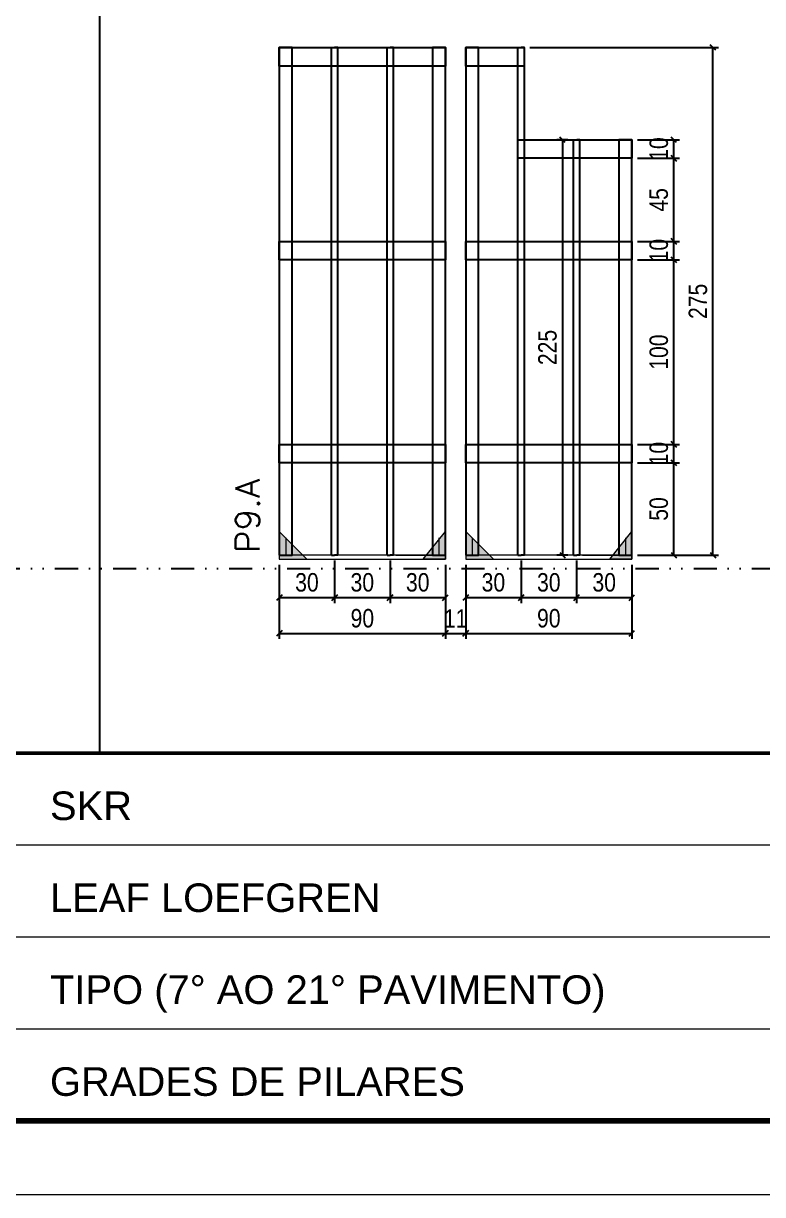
# Model space of a CAD drawing. Extents: x 14400 to 27878, y -21631 to 6985.
# Drawn here: x 19866 to 20267, y 4786 to 5421 of the extents above; entities that cross this region are included whole.
import ezdxf

# ---------------------------------------------------------------- set-up
doc = ezdxf.new("R2010")
doc.units = 0
for name, pattern in [('CONTINUO', [0]), ('DASHED', [0.75, 0.5, -0.25]), ('DIVIDE2', [0.625, 0.25, -0.125, 0, -0.125, 0, -0.125]), ('HIDDEN', [0.375, 0.25, -0.125])]:
    doc.linetypes.add(name, pattern=pattern)
for name, color, linetype in [('COTA', 241, 'Continuous'), ('Nível', 160, 'Continuous'), ('SARR_2.2x10', 60, 'Continuous'), ('SARR_3.5x7', 81, 'Continuous'), ('SARR_7x7', 40, 'Continuous')]:
    doc.layers.add(name, color=color, linetype=linetype)
for name, color, linetype, lineweight in [('Folhas', 255, 'Continuous', 9), ('Madeira', 126, 'Continuous', 18), ('Sarr 2.2x7', 40, 'Continuous', 9), ('SARRAFO DE PRESSAO', 251, 'DASHED', 9), ('Texto Seção', 7, 'Continuous', 15)]:
    doc.layers.add(name, color=color, linetype=linetype, lineweight=lineweight)
doc.styles.add('ARIAL', font='arial.ttf')
doc.styles.add('COTA TECNICA', font='techl___.ttf', dxfattribs={"height": 10})
doc.styles.add('REGUA-120', font='ROMANS.shx', dxfattribs={"height": 15})
doc.dimstyles.new('PAINEL', dxfattribs={"dimtxt": 10, "dimasz": 3, "dimexe": 3, "dimexo": 3, "dimgap": 3, "dimtad": 1, "dimdec": 1, "dimzin": 12, "dimdsep": 46, "dimtxsty": 'COTA TECNICA', "dimblk1": 'OBLIQUE', "dimblk2": 'OBLIQUE', "dimsah": 1, "dimcen": 0.9, "dimclrd": 4, "dimclre": 4, "dimclrt": 240, "dimadec": 1, "dimazin": 3, "dimtfac": 1, "dimtdec": 1, "dimtmove": 0, "dimatfit": 3, "dimfxl": 1, "dimtolj": 1, "dimtzin": 12, "dimarcsym": 0})

# ---------------------------------------------------------------- blocks, each defined once
blk = doc.blocks.new('9999999999')
at = {"color": 30, "linetype": 'CONTINUO'}
for p, q in [((98564.56, 34379.64), (99583.98, 34379.64)), ((98564.56, 34329.83), (99487.98, 34329.83)), ((98564.56, 34280.02), (99487.98, 34280.02))]:
    blk.add_line(p, q, dxfattribs=at)
at = {"color": 30, "linetype": 'CONTINUO', "const_width": 2}
blk.add_lwpolyline([(99583.98, 34230.21), (99583.98, 34414.45, 0.414214), (99568.98, 34429.45), (98228.98, 34429.45, 0.414214), (98213.98, 34414.45), (98213.98, 34245.21, 0.414214), (98228.98, 34230.21), (99583.98, 34230.21)], format="xyb", dxfattribs=at)
at = {"layer": 'Folhas'}
blk.add_lwpolyline([(98138.98, 34190.21), (99623.98, 34190.21), (99623.98, 35240.21), (98138.98, 35240.21)], close=True, dxfattribs=at)
at = {"layer": 'Folhas', "color": 30, "const_width": 3}
blk.add_lwpolyline([(98213.98, 34230.21), (99583.98, 34230.21), (99583.98, 35200.21), (98213.98, 35200.21)], close=True, dxfattribs=at)
at = {"color": 7, "linetype": 'Continuous', "ltscale": 5, "style": 'ARIAL'}
for s, height, p in [('SKR', 15.483, (98837.68, 34393.13)), ('LEAF LOEFGREN', 15.4829, (98837.68, 34343.32)), ('TIPO (7° AO 21° PAVIMENTO)', 15.4829, (98837.68, 34293.51)), ('GRADES DE PILARES', 15.4829, (98837.68, 34243.7))]:
    blk.add_text(s, height=height, dxfattribs=at).set_placement(p)
blk = doc.blocks.new('_Oblique')
at = {"color": 0, "linetype": 'ByBlock', "lineweight": -2}
blk.add_line((-0.5, -0.5), (0.5, 0.5), dxfattribs=at)
blk = doc.blocks.new('*D5945')
at = {"layer": 'COTA', "color": 4, "lineweight": -2, "transparency": 16777216}
for p, q in [((20135.86, 5129.64), (20135.86, 5106.61)), ((20105.86, 5127.44), (20105.86, 5106.61)), ((20105.86, 5109.61), (20135.86, 5109.61))]:
    blk.add_line(p, q, dxfattribs=at)
at = {"layer": 'Defpoints', "color": 0, "transparency": 16777216}
for p in [(20105.86, 5130.44), (20135.86, 5132.64), (20135.86, 5109.61)]:
    blk.add_point(p, dxfattribs=at)
at = {"layer": 'COTA', "color": 4, "lineweight": -2, "transparency": 16777216, "xscale": 3, "yscale": 3, "zscale": 3, "rotation": 180}
blk.add_blockref('_Oblique', (20105.86, 5109.61), dxfattribs=at)
at = {"layer": 'COTA', "color": 4, "lineweight": -2, "transparency": 16777216, "xscale": 3, "yscale": 3, "zscale": 3}
blk.add_blockref('_Oblique', (20135.86, 5109.61), dxfattribs=at)
at = {"layer": 'COTA', "color": 240, "transparency": 16777216, "insert": (20120.86, 5117.83), "char_height": 10, "attachment_point": 5, "style": 'COTA TECNICA'}
blk.add_mtext('\\A1;30', dxfattribs=at)
blk = doc.blocks.new('*D5946')
at = {"layer": 'COTA', "color": 4, "lineweight": -2, "transparency": 16777216}
for p, q in [((20135.86, 5129.64), (20135.86, 5106.61)), ((20165.86, 5129.64), (20165.86, 5106.61)), ((20135.86, 5109.61), (20165.86, 5109.61))]:
    blk.add_line(p, q, dxfattribs=at)
at = {"layer": 'Defpoints', "color": 0, "transparency": 16777216}
for p in [(20135.86, 5132.64), (20165.86, 5132.64), (20165.86, 5109.61)]:
    blk.add_point(p, dxfattribs=at)
at = {"layer": 'COTA', "color": 4, "lineweight": -2, "transparency": 16777216, "xscale": 3, "yscale": 3, "zscale": 3, "rotation": 180}
blk.add_blockref('_Oblique', (20135.86, 5109.61), dxfattribs=at)
at = {"layer": 'COTA', "color": 4, "lineweight": -2, "transparency": 16777216, "xscale": 3, "yscale": 3, "zscale": 3}
blk.add_blockref('_Oblique', (20165.86, 5109.61), dxfattribs=at)
at = {"layer": 'COTA', "color": 240, "transparency": 16777216, "insert": (20150.86, 5117.83), "char_height": 10, "attachment_point": 5, "style": 'COTA TECNICA'}
blk.add_mtext('\\A1;30', dxfattribs=at)
blk = doc.blocks.new('*D5947')
at = {"layer": 'COTA', "color": 4, "lineweight": -2, "transparency": 16777216}
for p, q in [((20165.86, 5129.64), (20165.86, 5106.61)), ((20195.86, 5127.44), (20195.86, 5106.61)), ((20165.86, 5109.61), (20195.86, 5109.61))]:
    blk.add_line(p, q, dxfattribs=at)
at = {"layer": 'Defpoints', "color": 0, "transparency": 16777216}
for p in [(20165.86, 5132.64), (20195.86, 5130.44), (20195.86, 5109.61)]:
    blk.add_point(p, dxfattribs=at)
at = {"layer": 'COTA', "color": 4, "lineweight": -2, "transparency": 16777216, "xscale": 3, "yscale": 3, "zscale": 3, "rotation": 180}
blk.add_blockref('_Oblique', (20165.86, 5109.61), dxfattribs=at)
at = {"layer": 'COTA', "color": 4, "lineweight": -2, "transparency": 16777216, "xscale": 3, "yscale": 3, "zscale": 3}
blk.add_blockref('_Oblique', (20195.86, 5109.61), dxfattribs=at)
at = {"layer": 'COTA', "color": 240, "transparency": 16777216, "insert": (20180.86, 5117.83), "char_height": 10, "attachment_point": 5, "style": 'COTA TECNICA'}
blk.add_mtext('\\A1;30', dxfattribs=at)
blk = doc.blocks.new('*D5948')
at = {"layer": 'COTA', "color": 4, "lineweight": -2, "transparency": 16777216}
for p, q in [((20105.86, 5127.44), (20105.86, 5087.26)), ((20195.86, 5127.44), (20195.86, 5087.26)), ((20105.86, 5090.26), (20195.86, 5090.26))]:
    blk.add_line(p, q, dxfattribs=at)
at = {"layer": 'Defpoints', "color": 0, "transparency": 16777216}
for p in [(20105.86, 5130.44), (20195.86, 5130.44), (20195.86, 5090.26)]:
    blk.add_point(p, dxfattribs=at)
at = {"layer": 'COTA', "color": 4, "lineweight": -2, "transparency": 16777216, "xscale": 3, "yscale": 3, "zscale": 3, "rotation": 180}
blk.add_blockref('_Oblique', (20105.86, 5090.26), dxfattribs=at)
at = {"layer": 'COTA', "color": 4, "lineweight": -2, "transparency": 16777216, "xscale": 3, "yscale": 3, "zscale": 3}
blk.add_blockref('_Oblique', (20195.86, 5090.26), dxfattribs=at)
at = {"layer": 'COTA', "color": 240, "transparency": 16777216, "insert": (20150.86, 5098.39), "char_height": 10, "attachment_point": 5, "style": 'COTA TECNICA'}
blk.add_mtext('\\A1;90', dxfattribs=at)
blk = doc.blocks.new('*D5949')
at = {"layer": 'COTA', "color": 4, "lineweight": -2, "transparency": 16777216}
for p, q in [((20198.86, 5182.64), (20221.56, 5182.64)), ((20218.56, 5132.64), (20218.56, 5182.64)), ((20198.86, 5132.64), (20221.56, 5132.64))]:
    blk.add_line(p, q, dxfattribs=at)
at = {"layer": 'Defpoints', "color": 0, "transparency": 16777216}
for p in [(20195.86, 5182.64), (20218.56, 5182.64), (20195.86, 5132.64)]:
    blk.add_point(p, dxfattribs=at)
at = {"layer": 'COTA', "color": 4, "lineweight": -2, "transparency": 16777216, "xscale": 3, "yscale": 3, "zscale": 3}
for p, rotation in [((20218.56, 5182.64), 90), ((20218.56, 5132.64), 270)]:
    blk.add_blockref('_Oblique', p, dxfattribs=dict(at, rotation=rotation))
at = {"layer": 'COTA', "color": 240, "transparency": 16777216, "insert": (20210.45, 5157.64), "char_height": 10, "attachment_point": 5, "rotation": 90, "style": 'COTA TECNICA'}
blk.add_mtext('\\A1;50', dxfattribs=at)
blk = doc.blocks.new('*D5950')
at = {"layer": 'COTA', "color": 4, "lineweight": -2, "transparency": 16777216}
for p, q in [((20198.86, 5192.64), (20221.56, 5192.64)), ((20218.56, 5182.64), (20218.56, 5192.64)), ((20198.86, 5182.64), (20221.56, 5182.64))]:
    blk.add_line(p, q, dxfattribs=at)
at = {"layer": 'Defpoints', "color": 0, "transparency": 16777216}
for p in [(20195.86, 5192.64), (20218.56, 5192.64), (20195.86, 5182.64)]:
    blk.add_point(p, dxfattribs=at)
at = {"layer": 'COTA', "color": 4, "lineweight": -2, "transparency": 16777216, "xscale": 3, "yscale": 3, "zscale": 3}
for p, rotation in [((20218.56, 5192.64), 90), ((20218.56, 5182.64), 270)]:
    blk.add_blockref('_Oblique', p, dxfattribs=dict(at, rotation=rotation))
at = {"layer": 'COTA', "color": 240, "transparency": 16777216, "insert": (20210.46, 5187.64), "char_height": 10, "attachment_point": 5, "rotation": 90, "style": 'COTA TECNICA'}
blk.add_mtext('\\A1;10', dxfattribs=at)
blk = doc.blocks.new('*D5951')
at = {"layer": 'COTA', "color": 4, "lineweight": -2, "transparency": 16777216}
for p, q in [((20198.86, 5292.64), (20221.56, 5292.64)), ((20218.56, 5192.64), (20218.56, 5292.64)), ((20198.86, 5192.64), (20221.56, 5192.64))]:
    blk.add_line(p, q, dxfattribs=at)
at = {"layer": 'Defpoints', "color": 0, "transparency": 16777216}
for p in [(20195.86, 5292.64), (20218.56, 5292.64), (20195.86, 5192.64)]:
    blk.add_point(p, dxfattribs=at)
at = {"layer": 'COTA', "color": 4, "lineweight": -2, "transparency": 16777216, "xscale": 3, "yscale": 3, "zscale": 3}
for p, rotation in [((20218.56, 5292.64), 90), ((20218.56, 5192.64), 270)]:
    blk.add_blockref('_Oblique', p, dxfattribs=dict(at, rotation=rotation))
at = {"layer": 'COTA', "color": 240, "transparency": 16777216, "insert": (20210.46, 5242.64), "char_height": 10, "attachment_point": 5, "rotation": 90, "style": 'COTA TECNICA'}
blk.add_mtext('\\A1;100', dxfattribs=at)
blk = doc.blocks.new('*D5952')
at = {"layer": 'COTA', "color": 4, "lineweight": -2, "transparency": 16777216}
for p, q in [((20198.86, 5302.64), (20221.56, 5302.64)), ((20218.56, 5292.64), (20218.56, 5302.64)), ((20198.86, 5292.64), (20221.56, 5292.64))]:
    blk.add_line(p, q, dxfattribs=at)
at = {"layer": 'Defpoints', "color": 0, "transparency": 16777216}
for p in [(20195.86, 5302.64), (20218.56, 5302.64), (20195.86, 5292.64)]:
    blk.add_point(p, dxfattribs=at)
at = {"layer": 'COTA', "color": 4, "lineweight": -2, "transparency": 16777216, "xscale": 3, "yscale": 3, "zscale": 3}
for p, rotation in [((20218.56, 5302.64), 90), ((20218.56, 5292.64), 270)]:
    blk.add_blockref('_Oblique', p, dxfattribs=dict(at, rotation=rotation))
at = {"layer": 'COTA', "color": 240, "transparency": 16777216, "insert": (20210.46, 5297.64), "char_height": 10, "attachment_point": 5, "rotation": 90, "style": 'COTA TECNICA'}
blk.add_mtext('\\A1;10', dxfattribs=at)
blk = doc.blocks.new('*D5953')
at = {"layer": 'COTA', "color": 4, "lineweight": -2, "transparency": 16777216}
for p, q in [((20034.86, 5129.64), (20034.86, 5106.61)), ((20004.86, 5127.44), (20004.86, 5106.61)), ((20004.86, 5109.61), (20034.86, 5109.61))]:
    blk.add_line(p, q, dxfattribs=at)
at = {"layer": 'Defpoints', "color": 0, "transparency": 16777216}
for p in [(20004.86, 5130.44), (20034.86, 5132.64), (20034.86, 5109.61)]:
    blk.add_point(p, dxfattribs=at)
at = {"layer": 'COTA', "color": 4, "lineweight": -2, "transparency": 16777216, "xscale": 3, "yscale": 3, "zscale": 3, "rotation": 180}
blk.add_blockref('_Oblique', (20004.86, 5109.61), dxfattribs=at)
at = {"layer": 'COTA', "color": 4, "lineweight": -2, "transparency": 16777216, "xscale": 3, "yscale": 3, "zscale": 3}
blk.add_blockref('_Oblique', (20034.86, 5109.61), dxfattribs=at)
at = {"layer": 'COTA', "color": 240, "transparency": 16777216, "insert": (20019.86, 5117.83), "char_height": 10, "attachment_point": 5, "style": 'COTA TECNICA'}
blk.add_mtext('\\A1;30', dxfattribs=at)
blk = doc.blocks.new('*D5954')
at = {"layer": 'COTA', "color": 4, "lineweight": -2, "transparency": 16777216}
for p, q in [((20034.86, 5129.64), (20034.86, 5106.61)), ((20064.86, 5129.64), (20064.86, 5106.61)), ((20034.86, 5109.61), (20064.86, 5109.61))]:
    blk.add_line(p, q, dxfattribs=at)
at = {"layer": 'Defpoints', "color": 0, "transparency": 16777216}
for p in [(20034.86, 5132.64), (20064.86, 5132.64), (20064.86, 5109.61)]:
    blk.add_point(p, dxfattribs=at)
at = {"layer": 'COTA', "color": 4, "lineweight": -2, "transparency": 16777216, "xscale": 3, "yscale": 3, "zscale": 3, "rotation": 180}
blk.add_blockref('_Oblique', (20034.86, 5109.61), dxfattribs=at)
at = {"layer": 'COTA', "color": 4, "lineweight": -2, "transparency": 16777216, "xscale": 3, "yscale": 3, "zscale": 3}
blk.add_blockref('_Oblique', (20064.86, 5109.61), dxfattribs=at)
at = {"layer": 'COTA', "color": 240, "transparency": 16777216, "insert": (20049.86, 5117.83), "char_height": 10, "attachment_point": 5, "style": 'COTA TECNICA'}
blk.add_mtext('\\A1;30', dxfattribs=at)
blk = doc.blocks.new('*D5955')
at = {"layer": 'COTA', "color": 4, "lineweight": -2, "transparency": 16777216}
for p, q in [((20064.86, 5129.64), (20064.86, 5106.61)), ((20094.86, 5127.44), (20094.86, 5106.61)), ((20064.86, 5109.61), (20094.86, 5109.61))]:
    blk.add_line(p, q, dxfattribs=at)
at = {"layer": 'Defpoints', "color": 0, "transparency": 16777216}
for p in [(20064.86, 5132.64), (20094.86, 5130.44), (20094.86, 5109.61)]:
    blk.add_point(p, dxfattribs=at)
at = {"layer": 'COTA', "color": 4, "lineweight": -2, "transparency": 16777216, "xscale": 3, "yscale": 3, "zscale": 3, "rotation": 180}
blk.add_blockref('_Oblique', (20064.86, 5109.61), dxfattribs=at)
at = {"layer": 'COTA', "color": 4, "lineweight": -2, "transparency": 16777216, "xscale": 3, "yscale": 3, "zscale": 3}
blk.add_blockref('_Oblique', (20094.86, 5109.61), dxfattribs=at)
at = {"layer": 'COTA', "color": 240, "transparency": 16777216, "insert": (20079.86, 5117.83), "char_height": 10, "attachment_point": 5, "style": 'COTA TECNICA'}
blk.add_mtext('\\A1;30', dxfattribs=at)
blk = doc.blocks.new('*D5956')
at = {"layer": 'COTA', "color": 4, "lineweight": -2, "transparency": 16777216}
for p, q in [((20004.86, 5127.44), (20004.86, 5087.26)), ((20094.86, 5127.44), (20094.86, 5087.26)), ((20004.86, 5090.26), (20094.86, 5090.26))]:
    blk.add_line(p, q, dxfattribs=at)
at = {"layer": 'Defpoints', "color": 0, "transparency": 16777216}
for p in [(20004.86, 5130.44), (20094.86, 5130.44), (20094.86, 5090.26)]:
    blk.add_point(p, dxfattribs=at)
at = {"layer": 'COTA', "color": 4, "lineweight": -2, "transparency": 16777216, "xscale": 3, "yscale": 3, "zscale": 3, "rotation": 180}
blk.add_blockref('_Oblique', (20004.86, 5090.26), dxfattribs=at)
at = {"layer": 'COTA', "color": 4, "lineweight": -2, "transparency": 16777216, "xscale": 3, "yscale": 3, "zscale": 3}
blk.add_blockref('_Oblique', (20094.86, 5090.26), dxfattribs=at)
at = {"layer": 'COTA', "color": 240, "transparency": 16777216, "insert": (20049.86, 5098.39), "char_height": 10, "attachment_point": 5, "style": 'COTA TECNICA'}
blk.add_mtext('\\A1;90', dxfattribs=at)
blk = doc.blocks.new('*D5957')
at = {"layer": 'COTA', "color": 4, "lineweight": -2, "transparency": 16777216}
for p, q in [((20094.86, 5127.44), (20094.86, 5087.26)), ((20105.86, 5127.44), (20105.86, 5087.26)), ((20094.86, 5090.26), (20105.86, 5090.26))]:
    blk.add_line(p, q, dxfattribs=at)
at = {"layer": 'Defpoints', "color": 0, "transparency": 16777216}
for p in [(20094.86, 5130.44), (20105.86, 5130.44), (20105.86, 5090.26)]:
    blk.add_point(p, dxfattribs=at)
at = {"layer": 'COTA', "color": 4, "lineweight": -2, "transparency": 16777216, "xscale": 3, "yscale": 3, "zscale": 3, "rotation": 180}
blk.add_blockref('_Oblique', (20094.86, 5090.26), dxfattribs=at)
at = {"layer": 'COTA', "color": 4, "lineweight": -2, "transparency": 16777216, "xscale": 3, "yscale": 3, "zscale": 3}
blk.add_blockref('_Oblique', (20105.86, 5090.26), dxfattribs=at)
at = {"layer": 'COTA', "color": 240, "transparency": 16777216, "insert": (20100.36, 5098.32), "char_height": 10, "attachment_point": 5, "style": 'COTA TECNICA'}
blk.add_mtext('\\A1;11', dxfattribs=at)
blk = doc.blocks.new('*D5958')
at = {"layer": 'COTA', "color": 4, "lineweight": -2, "transparency": 16777216}
for p, q in [((20140.61, 5407.67), (20242.77, 5407.67)), ((20239.77, 5132.64), (20239.77, 5407.67)), ((20198.86, 5132.64), (20242.77, 5132.64))]:
    blk.add_line(p, q, dxfattribs=at)
at = {"layer": 'Defpoints', "color": 0, "transparency": 16777216}
for p in [(20137.61, 5407.67), (20239.77, 5407.67), (20195.86, 5132.64)]:
    blk.add_point(p, dxfattribs=at)
at = {"layer": 'COTA', "color": 4, "lineweight": -2, "transparency": 16777216, "xscale": 3, "yscale": 3, "zscale": 3}
for p, rotation in [((20239.77, 5407.67), 90), ((20239.77, 5132.64), 270)]:
    blk.add_blockref('_Oblique', p, dxfattribs=dict(at, rotation=rotation))
at = {"layer": 'COTA', "color": 240, "transparency": 16777216, "insert": (20231.67, 5270.15), "char_height": 10, "attachment_point": 5, "rotation": 90, "style": 'COTA TECNICA'}
blk.add_mtext('\\A1;275', dxfattribs=at)
blk = doc.blocks.new('*D5975')
at = {"layer": 'COTA', "color": 4, "lineweight": -2, "transparency": 16777216}
for p, q in [((20198.86, 5357.67), (20221.56, 5357.67)), ((20218.56, 5347.67), (20218.56, 5357.67)), ((20198.86, 5347.67), (20221.56, 5347.67))]:
    blk.add_line(p, q, dxfattribs=at)
at = {"layer": 'Defpoints', "color": 0, "transparency": 16777216}
for p in [(20195.86, 5357.67), (20218.56, 5357.67), (20195.86, 5347.67)]:
    blk.add_point(p, dxfattribs=at)
at = {"layer": 'COTA', "color": 4, "lineweight": -2, "transparency": 16777216, "xscale": 3, "yscale": 3, "zscale": 3}
for p, rotation in [((20218.56, 5357.67), 90), ((20218.56, 5347.67), 270)]:
    blk.add_blockref('_Oblique', p, dxfattribs=dict(at, rotation=rotation))
at = {"layer": 'COTA', "color": 240, "transparency": 16777216, "insert": (20210.46, 5352.67), "char_height": 10, "attachment_point": 5, "rotation": 90, "style": 'COTA TECNICA'}
blk.add_mtext('\\A1;10', dxfattribs=at)
blk = doc.blocks.new('*D5976')
at = {"layer": 'COTA', "color": 4, "lineweight": -2, "transparency": 16777216}
for p, q in [((20198.86, 5347.67), (20221.56, 5347.67)), ((20218.56, 5302.64), (20218.56, 5347.67)), ((20198.86, 5302.64), (20221.56, 5302.64))]:
    blk.add_line(p, q, dxfattribs=at)
at = {"layer": 'Defpoints', "color": 0, "transparency": 16777216}
for p in [(20195.86, 5347.67), (20218.56, 5347.67), (20195.86, 5302.64)]:
    blk.add_point(p, dxfattribs=at)
at = {"layer": 'COTA', "color": 4, "lineweight": -2, "transparency": 16777216, "xscale": 3, "yscale": 3, "zscale": 3}
for p, rotation in [((20218.56, 5347.67), 90), ((20218.56, 5302.64), 270)]:
    blk.add_blockref('_Oblique', p, dxfattribs=dict(at, rotation=rotation))
at = {"layer": 'COTA', "color": 240, "transparency": 16777216, "insert": (20210.45, 5325.15), "char_height": 10, "attachment_point": 5, "rotation": 90, "style": 'COTA TECNICA'}
blk.add_mtext('\\A1;45', dxfattribs=at)
blk = doc.blocks.new('*D5977')
at = {"layer": 'COTA', "color": 4, "lineweight": -2, "transparency": 16777216}
for p, q in [((20161.24, 5357.67), (20155.28, 5357.67)), ((20158.28, 5357.67), (20158.28, 5132.64)), ((20161.24, 5132.64), (20155.28, 5132.64))]:
    blk.add_line(p, q, dxfattribs=at)
at = {"layer": 'Defpoints', "color": 0, "transparency": 16777216}
for p in [(20164.24, 5357.67), (20158.28, 5132.64), (20164.24, 5132.64)]:
    blk.add_point(p, dxfattribs=at)
at = {"layer": 'COTA', "color": 4, "lineweight": -2, "transparency": 16777216, "xscale": 3, "yscale": 3, "zscale": 3}
for p, rotation in [((20158.28, 5357.67), 90), ((20158.28, 5132.64), 270)]:
    blk.add_blockref('_Oblique', p, dxfattribs=dict(at, rotation=rotation))
at = {"layer": 'COTA', "color": 240, "transparency": 16777216, "insert": (20150.17, 5245.15), "char_height": 10, "attachment_point": 5, "rotation": 90, "style": 'COTA TECNICA'}
blk.add_mtext('\\A1;225', dxfattribs=at)

msp = doc.modelspace()

# ---------------------------------------------------------------- hatches: boundary and pattern name
at = {"layer": 'Madeira'}
h = msp.add_hatch(color=252, dxfattribs=at)
h.dxf.hatch_style = 2
h.paths.add_polyline_path([(20004.86, 5145.44), (20004.86, 5130.44), (20019.86, 5130.44)])
h = msp.add_hatch(color=252, dxfattribs=at)
h.dxf.hatch_style = 2
h.paths.add_polyline_path([(20094.86, 5145.44), (20094.86, 5130.44), (20082.86, 5130.44)])
h = msp.add_hatch(color=252, dxfattribs=at)
h.dxf.hatch_style = 2
h.paths.add_polyline_path([(20105.86, 5145.44), (20105.86, 5130.44), (20120.86, 5130.44)])
h = msp.add_hatch(color=252, dxfattribs=at)
h.dxf.hatch_style = 2
h.paths.add_polyline_path([(20195.86, 5145.44), (20195.86, 5130.44), (20183.86, 5130.44)])

# ---------------------------------------------------------------- linework, layer by layer
at = {"layer": 'COTA'}
msp.add_line((19907.58, 5796.15), (19907.58, 5025.4), dxfattribs=at)
at = {"layer": 'Madeira', "color": 250, "linetype": 'HIDDEN'}
for p, q in [((20008.36, 5141.94), (20008.36, 5132.64)), ((20091.36, 5141.94), (20091.36, 5132.64)), ((20109.36, 5141.94), (20109.36, 5132.64)), ((20192.36, 5141.94), (20192.36, 5132.64)), ((20014.69, 5132.64), (20004.86, 5132.64)), ((20014.69, 5132.64), (20004.86, 5132.64)), ((20085.03, 5132.64), (20094.86, 5132.64)), ((20085.03, 5132.64), (20094.86, 5132.64)), ((20115.69, 5132.64), (20105.86, 5132.64)), ((20115.69, 5132.64), (20105.86, 5132.64)), ((20186.03, 5132.64), (20195.86, 5132.64)), ((20186.03, 5132.64), (20195.86, 5132.64))]:
    msp.add_line(p, q, dxfattribs=at)
at = {"layer": 'Madeira', "color": 1, "linetype": 'HIDDEN'}
for p, q in [((20008.36, 5141.94), (20008.36, 5132.64)), ((20091.36, 5141.94), (20091.36, 5132.64)), ((20109.36, 5141.94), (20109.36, 5132.64)), ((20192.36, 5141.94), (20192.36, 5132.64)), ((20011.86, 5138.44), (20011.86, 5132.64)), ((20112.86, 5138.43), (20112.86, 5132.64)), ((20020.66, 5132.64), (20004.86, 5132.64)), ((20068.06, 5132.64), (20094.86, 5132.64)), ((20121.66, 5132.64), (20105.86, 5132.64)), ((20169.06, 5132.64), (20195.86, 5132.64))]:
    msp.add_line(p, q, dxfattribs=at)
at = {"layer": 'Madeira', "color": 250}
for p, q in [((20004.86, 5132.64), (20004.86, 5130.44)), ((20004.86, 5132.64), (20004.86, 5130.44)), ((20004.86, 5132.64), (20004.86, 5130.44)), ((20105.86, 5132.64), (20105.86, 5130.44)), ((20105.86, 5132.64), (20105.86, 5130.44)), ((20105.86, 5132.64), (20105.86, 5130.44))]:
    msp.add_line(p, q, dxfattribs=at)
at = {"layer": 'Madeira', "color": 0}
for points in [[(20004.86, 5145.44), (20004.86, 5130.44), (20019.86, 5130.44), (20004.86, 5145.44)], [(20094.86, 5145.44), (20094.86, 5130.44), (20082.86, 5130.44), (20094.86, 5145.44)], [(20105.86, 5145.44), (20105.86, 5130.44), (20120.86, 5130.44), (20105.86, 5145.44)], [(20195.86, 5145.44), (20195.86, 5130.44), (20183.86, 5130.44), (20195.86, 5145.44)]]:
    msp.add_lwpolyline(points, dxfattribs=at)
at = {"layer": 'Nível', "color": 4, "linetype": 'DIVIDE2', "ltscale": 50}
msp.add_line((19285.84, 5125.44), (20655.84, 5125.44), dxfattribs=at)
at = {"layer": 'Sarr 2.2x7'}
for p, q in [((20004.86, 5132.64), (20004.86, 5130.44)), ((20094.86, 5130.44), (20094.86, 5132.64)), ((20105.86, 5132.64), (20105.86, 5130.44)), ((20195.86, 5130.44), (20195.86, 5132.64))]:
    msp.add_line(p, q, dxfattribs=at)
for points in [[(20094.86, 5132.64), (20004.86, 5132.64), (20004.86, 5130.44), (20094.86, 5130.44)], [(20195.86, 5132.64), (20105.86, 5132.64), (20105.86, 5130.44), (20195.86, 5130.44)]]:
    msp.add_lwpolyline(points, close=True, dxfattribs=at)
at = {"layer": 'SARR_2.2x10'}
for points in [[(20004.86, 5407.67), (20094.86, 5407.67), (20094.86, 5397.67), (20004.86, 5397.67)], [(20105.86, 5407.67), (20137.48, 5407.67), (20137.48, 5397.67), (20105.86, 5397.67)], [(20134.11, 5357.67), (20195.86, 5357.67), (20195.86, 5347.67), (20134.11, 5347.67)], [(20004.86, 5302.64), (20094.86, 5302.64), (20094.86, 5292.64), (20004.86, 5292.64)], [(20105.86, 5302.64), (20195.86, 5302.64), (20195.86, 5292.64), (20105.86, 5292.64)], [(20004.86, 5192.64), (20094.86, 5192.64), (20094.86, 5182.64), (20004.86, 5182.64)], [(20105.86, 5192.64), (20195.86, 5192.64), (20195.86, 5182.64), (20105.86, 5182.64)]]:
    msp.add_lwpolyline(points, close=True, dxfattribs=at)
at = {"layer": 'SARR_3.5x7'}
for p, q in [((20033.11, 5132.64), (20033.11, 5407.67)), ((20033.11, 5407.67), (20034.86, 5407.67)), ((20036.61, 5407.67), (20034.86, 5407.67)), ((20036.61, 5132.64), (20036.61, 5407.67)), ((20063.24, 5132.64), (20063.24, 5407.67)), ((20063.24, 5407.67), (20064.99, 5407.67)), ((20066.74, 5407.67), (20064.99, 5407.67)), ((20066.74, 5132.64), (20066.74, 5407.67)), ((20134.11, 5132.64), (20134.11, 5407.67)), ((20134.11, 5407.67), (20135.86, 5407.67)), ((20137.61, 5407.67), (20135.86, 5407.67)), ((20137.61, 5132.64), (20137.61, 5407.67)), ((20164.24, 5132.64), (20164.24, 5357.67)), ((20164.24, 5357.67), (20165.99, 5357.67)), ((20167.74, 5357.67), (20165.99, 5357.67)), ((20167.74, 5132.64), (20167.74, 5357.67)), ((20033.11, 5132.64), (20034.86, 5132.64)), ((20036.61, 5132.64), (20034.86, 5132.64)), ((20063.24, 5132.64), (20064.99, 5132.64)), ((20066.74, 5132.64), (20064.99, 5132.64)), ((20134.11, 5132.64), (20135.86, 5132.64)), ((20137.61, 5132.64), (20135.86, 5132.64)), ((20164.24, 5132.64), (20165.99, 5132.64)), ((20167.74, 5132.64), (20165.99, 5132.64))]:
    msp.add_line(p, q, dxfattribs=at)
at = {"layer": 'SARR_7x7'}
for points in [[(20004.86, 5132.64), (20011.86, 5132.64), (20011.86, 5407.67), (20004.86, 5407.67)], [(20087.86, 5132.64), (20094.86, 5132.64), (20094.86, 5407.67), (20087.86, 5407.67)], [(20105.86, 5132.64), (20112.86, 5132.64), (20112.86, 5407.67), (20105.86, 5407.67)], [(20188.86, 5132.64), (20195.86, 5132.64), (20195.86, 5357.67), (20188.86, 5357.67)]]:
    msp.add_lwpolyline(points, close=True, dxfattribs=at)

# ---------------------------------------------------------------- block references
at = {"layer": 'SARRAFO DE PRESSAO', "color": 6, "linetype": 'ByBlock'}
msp.add_blockref('9999999999', (-78957.01, -29404.05), dxfattribs=at)

# ---------------------------------------------------------------- texts
at = {"layer": 'Texto Seção', "style": 'REGUA-120', "width": 1.05}
msp.add_text('P9.A', height=13, rotation=90, dxfattribs=at).set_placement((19994.18, 5133.73))

# ---------------------------------------------------------------- dimensions: what is measured, and where the dimension line sits
at = {"layer": 'COTA'}
for base, p1, p2, picture, middle in [((20239.77, 5407.67), (20195.86, 5132.64), (20137.61, 5407.67), '*D5958', (20231.67, 5270.15)), ((20218.56, 5292.64), (20195.86, 5192.64), (20195.86, 5292.64), '*D5951', (20210.46, 5242.64)), ((20218.56, 5182.64), (20195.86, 5132.64), (20195.86, 5182.64), '*D5949', (20210.45, 5157.64))]:
    dim = msp.add_linear_dim(base=base, p1=p1, p2=p2, angle=90, dimstyle='PAINEL', override={"dimtmove": 1}, dxfattribs=at)
    dim.commit()
    dim.dimension.update_dxf_attribs({"geometry": picture, "text_midpoint": middle})
for base, p1, p2, picture, middle in [((20158.28, 5132.64), (20164.24, 5357.67), (20164.24, 5132.64), '*D5977', (20150.17, 5245.15)), ((20218.56, 5347.67), (20195.86, 5302.64), (20195.86, 5347.67), '*D5976', (20210.45, 5325.15))]:
    dim = msp.add_linear_dim(base=base, p1=p1, p2=p2, angle=90, dimstyle='PAINEL', dxfattribs=at)
    dim.commit()
    dim.dimension.update_dxf_attribs({"geometry": picture, "text_midpoint": middle})
for base, p1, p2, picture, middle in [((20218.56, 5357.67), (20195.86, 5347.67), (20195.86, 5357.67), '*D5975', (20218.56, 5352.67)), ((20218.56, 5302.64), (20195.86, 5292.64), (20195.86, 5302.64), '*D5952', (20218.56, 5297.64)), ((20218.56, 5192.64), (20195.86, 5182.64), (20195.86, 5192.64), '*D5950', (20218.56, 5187.64))]:
    dim = msp.add_linear_dim(base=base, p1=p1, p2=p2, angle=90, dimstyle='PAINEL', override={"dimtmove": 1}, dxfattribs=at)
    dim.commit()
    dim.dimension.update_dxf_attribs({"geometry": picture, "text_midpoint": middle, "dimtype": 160})
for base, p1, p2, picture, middle in [((20034.86, 5109.61), (20004.86, 5130.44), (20034.86, 5132.64), '*D5953', (20019.86, 5117.83)), ((20094.86, 5090.26), (20004.86, 5130.44), (20094.86, 5130.44), '*D5956', (20049.86, 5098.39)), ((20064.86, 5109.61), (20034.86, 5132.64), (20064.86, 5132.64), '*D5954', (20049.86, 5117.83)), ((20094.86, 5109.61), (20064.86, 5132.64), (20094.86, 5130.44), '*D5955', (20079.86, 5117.83)), ((20135.86, 5109.61), (20105.86, 5130.44), (20135.86, 5132.64), '*D5945', (20120.86, 5117.83)), ((20195.86, 5090.26), (20105.86, 5130.44), (20195.86, 5130.44), '*D5948', (20150.86, 5098.39)), ((20165.86, 5109.61), (20135.86, 5132.64), (20165.86, 5132.64), '*D5946', (20150.86, 5117.83)), ((20195.86, 5109.61), (20165.86, 5132.64), (20195.86, 5130.44), '*D5947', (20180.86, 5117.83))]:
    dim = msp.add_linear_dim(base=base, p1=p1, p2=p2, dimstyle='PAINEL', override={"dimtmove": 1}, dxfattribs=at)
    dim.commit()
    dim.dimension.update_dxf_attribs({"geometry": picture, "text_midpoint": middle})
dim = msp.add_linear_dim(base=(20105.86, 5090.26), p1=(20094.86, 5130.44), p2=(20105.86, 5130.44), dimstyle='PAINEL', override={"dimtmove": 1}, dxfattribs=at)
dim.commit()
dim.dimension.update_dxf_attribs({"geometry": '*D5957', "text_midpoint": (20100.36, 5090.26), "dimtype": 160})

doc.saveas('drawing.dxf')
